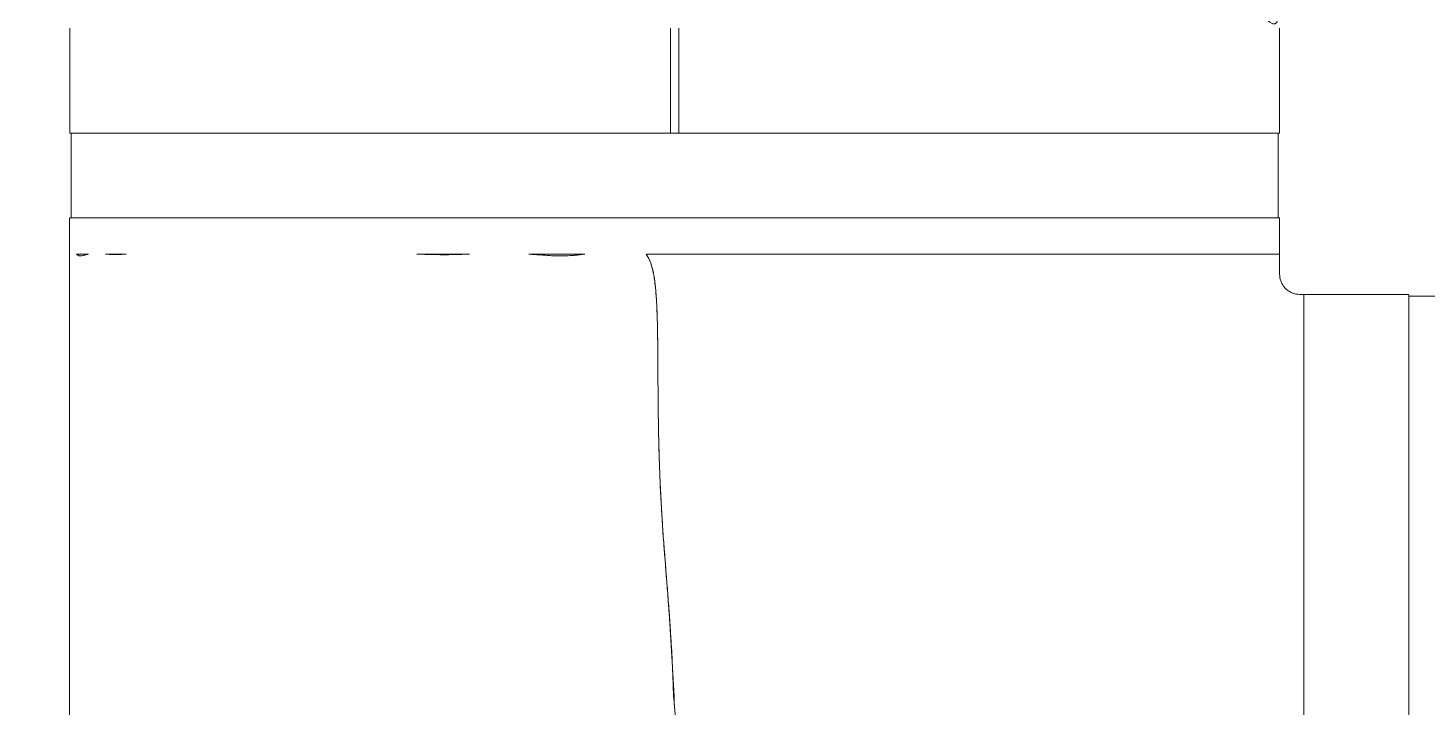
# Model space of a CAD drawing. Header units: millimetres. Extents: x 54 to 415, y 5 to 258.
# Drawn here: x 280.45 to 286.24, y 228.11 to 230.92 of the extents above; entities that cross this region are included whole.
import ezdxf

# ---------------------------------------------------------------- set-up
doc = ezdxf.new("R2010")
doc.units = ezdxf.units.MM
doc.linetypes.add('CENTERX2', pattern=[20.32, 12.7, -2.54, 2.54, -2.54])

msp = doc.modelspace()

# ---------------------------------------------------------------- linework, layer by layer
at = {"color": 7, "linetype": 'Continuous', "lineweight": 15}
for p, q in [((280.62585, 230.91936), (280.62585, 230.48602)), ((283.10801, 230.48602), (283.10801, 230.91936)), ((283.14249, 230.91936), (283.14249, 230.48602)), ((285.62465, 230.48602), (285.62465, 230.91936)), ((280.63194, 230.48602), (280.63194, 230.13602)), ((280.63277, 230.48602), (285.61778, 230.48602)), ((285.61861, 230.13602), (285.61861, 230.48602)), ((280.62527, 230.13602), (280.62527, 226.88911)), ((280.6261, 230.13602), (285.62444, 230.13602)), ((280.63277, 230.13602), (285.61778, 230.13602)), ((285.62527, 229.98602), (285.62527, 230.13602)), ((280.65391, 229.98602), (280.70385, 229.98602)), ((280.70385, 229.98602), (280.65391, 229.98602)), ((280.77379, 229.98602), (280.85891, 229.98602)), ((280.85891, 229.98602), (280.77382, 229.98602)), ((282.0606, 229.98602), (282.27823, 229.98602)), ((282.27823, 229.98602), (282.0606, 229.98602)), ((282.52244, 229.98602), (282.75385, 229.98602)), ((282.75385, 229.98602), (282.52244, 229.98602)), ((283.00727, 229.98602), (283.12527, 229.98602)), ((283.12527, 229.98602), (283.00727, 229.98602)), ((286.15861, 229.81876), (285.72527, 229.81876)), ((286.50861, 229.81269), (286.15861, 229.81269)), ((286.15861, 229.81186), (286.15861, 224.82685))]:
    msp.add_line(p, q, dxfattribs=at)
at = {"color": 7, "linetype": 'CENTERX2', "lineweight": 0}
msp.add_circle((290.39194, 172.81069), 62.01667, dxfattribs=at)
at = {"color": 7, "linetype": 'Continuous', "lineweight": 15}
msp.add_ellipse((284.47988, 233.51936), major_axis=(-1.12732, 2.58231), ratio=0.0646448, dxfattribs=at)
for points, knots in [([(283.14249, 230.48602), (283.07352, 230.48602), (282.93511, 230.48602), (282.72703, 230.48602), (282.5193, 230.48602), (282.31594, 230.48602), (282.11983, 230.48602), (281.9317, 230.48602), (281.75026, 230.48602), (281.57877, 230.48602), (281.41927, 230.48602), (281.27249, 230.48602), (281.13745, 230.48602), (281.01662, 230.48602), (280.91135, 230.48602), (280.82187, 230.48602), (280.74782, 230.48602), (280.69042, 230.48602), (280.65019, 230.48602), (280.6275, 230.48602), (280.62345, 230.48602), (280.63873, 230.48602), (280.67138, 230.48602), (280.7199, 230.48602), (280.78487, 230.48602), (280.86644, 230.48602), (280.96437, 230.48602), (281.07871, 230.48602), (281.20932, 230.48602), (281.3533, 230.48602), (281.509, 230.48602), (281.67477, 230.48602), (281.85273, 230.48602), (282.03953, 230.48602), (282.23296, 230.48602), (282.43143, 230.48602), (282.63674, 230.48602), (282.8199, 230.48602), (282.97764, 230.48602), (283.06452, 230.48602), (283.10801, 230.48602)], [0, 0, 0, 0, 0.02635217, 0.05288726, 0.08000007, 0.10731261, 0.13385326, 0.16039405, 0.1873145, 0.21462806, 0.24113809, 0.26764835, 0.29453604, 0.3218142, 0.34835711, 0.37490019, 0.4018157, 0.42911364, 0.45586645, 0.4828081, 0.5100597, 0.53774234, 0.56391742, 0.59009302, 0.61661886, 0.64314427, 0.66995714, 0.69696098, 0.72426235, 0.75197124, 0.77848917, 0.80519448, 0.83218944, 0.85958061, 0.88609573, 0.91261095, 0.93950478, 0.96679093, 0.98337284, 1, 1, 1, 1]), ([(283.10801, 230.48602), (283.1769, 230.48602), (283.31516, 230.48602), (283.52301, 230.48602), (283.7305, 230.48602), (283.93365, 230.48602), (284.12956, 230.48602), (284.31753, 230.48602), (284.49883, 230.48602), (284.67027, 230.48602), (284.82982, 230.48602), (284.97672, 230.48602), (285.11189, 230.48602), (285.23272, 230.48602), (285.33826, 230.48602), (285.42786, 230.48602), (285.5022, 230.48602), (285.55603, 230.48602), (285.59259, 230.48602), (285.61507, 230.48602), (285.62577, 230.48602), (285.62432, 230.48602), (285.60968, 230.48602), (285.5796, 230.48602), (285.53144, 230.48602), (285.46671, 230.48602), (285.38521, 230.48602), (285.28706, 230.48602), (285.17276, 230.48602), (285.04219, 230.48602), (284.89812, 230.48602), (284.74247, 230.48602), (284.57691, 230.48602), (284.39932, 230.48602), (284.21268, 230.48602), (284.01936, 230.48602), (283.82096, 230.48602), (283.61568, 230.48602), (283.43223, 230.48602), (283.27384, 230.48602), (283.18631, 230.48602), (283.14249, 230.48602)], [0, 0, 0, 0, 0.0263224, 0.0528276, 0.0799086, 0.107188, 0.1336983, 0.1602088, 0.1870977, 0.2143783, 0.2408883, 0.2673984, 0.2942861, 0.3215641, 0.3480289, 0.3746779, 0.4016084, 0.428922, 0.450476, 0.4720292, 0.4937916, 0.5155537, 0.5374838, 0.5636049, 0.5897265, 0.616107, 0.6429077, 0.6697333, 0.6967509, 0.7240662, 0.7517902, 0.7783864, 0.8049824, 0.8319614, 0.8593358, 0.8858495, 0.912363, 0.9392562, 0.9665411, 0.9832474, 1, 1, 1, 1]), ([(280.70385, 229.98602), (280.7, 229.98518), (280.69139, 229.98328), (280.68055, 229.97978), (280.67048, 229.97799), (280.66176, 229.97978), (280.65654, 229.98393), (280.65391, 229.98602)], [0, 0, 0, 0, 0.1900261, 0.4247654, 0.5979657, 0.7969509, 1, 1, 1, 1]), ([(280.65391, 229.98602), (280.65609, 229.98422), (280.66042, 229.98066), (280.66779, 229.97839), (280.67538, 229.97855), (280.68421, 229.98103), (280.69348, 229.98378), (280.70074, 229.98535), (280.70385, 229.98602)], [0, 0, 0, 0, 0.16949474, 0.33607762, 0.50034035, 0.64376946, 0.84697282, 1, 1, 1, 1]), ([(280.85891, 229.98602), (280.85115, 229.98559), (280.83564, 229.98472), (280.81494, 229.98389), (280.79407, 229.98454), (280.7812, 229.98548), (280.77379, 229.98602)], [0, 0, 0, 0, 0.2504984, 0.5005375, 0.7126172, 1, 1, 1, 1]), ([(280.77382, 229.98602), (280.77893, 229.98564), (280.78832, 229.98494), (280.80185, 229.98428), (280.81596, 229.98399), (280.83429, 229.98466), (280.84976, 229.98552), (280.85891, 229.98602)], [0, 0, 0, 0, 0.1997356, 0.3662205, 0.4994672, 0.7040135, 1, 1, 1, 1]), ([(282.27823, 229.98602), (282.26364, 229.98553), (282.23679, 229.98462), (282.20028, 229.9838), (282.164, 229.98349), (282.118, 229.9844), (282.08227, 229.98541), (282.0606, 229.98602)], [0, 0, 0, 0, 0.1977651, 0.3641393, 0.4991444, 0.6962288, 1, 1, 1, 1]), ([(282.0606, 229.98602), (282.07848, 229.98551), (282.11418, 229.98447), (282.16587, 229.98335), (282.22045, 229.9841), (282.25723, 229.98532), (282.27823, 229.98602)], [0, 0, 0, 0, 0.2507541, 0.5008617, 0.7150975, 1, 1, 1, 1]), ([(282.75385, 229.98602), (282.74219, 229.9845), (282.71935, 229.98151), (282.68568, 229.97902), (282.65429, 229.97811), (282.62261, 229.97901), (282.5881, 229.98133), (282.55401, 229.98394), (282.53145, 229.98543), (282.52244, 229.98602)], [0, 0, 0, 0, 0.15080864, 0.29541321, 0.43412949, 0.55545762, 0.70492521, 0.88224761, 1, 1, 1, 1]), ([(282.52244, 229.98602), (282.53344, 229.98529), (282.56027, 229.9835), (282.59855, 229.98054), (282.6382, 229.9782), (282.67492, 229.97844), (282.71382, 229.98086), (282.74029, 229.98427), (282.75385, 229.98602)], [0, 0, 0, 0, 0.143766, 0.3509981, 0.4986182, 0.6576933, 0.8246479, 1, 1, 1, 1]), ([(283.00727, 229.98602), (283.01053, 229.98135), (283.01752, 229.97136), (283.0254, 229.95332), (283.03966, 229.90906), (283.04844, 229.83676), (283.05362, 229.73844), (283.05547, 229.64065), (283.05619, 229.53445), (283.0567, 229.43638), (283.05746, 229.35018), (283.0584, 229.27805), (283.05994, 229.20569), (283.06222, 229.12814), (283.0651, 229.05342), (283.06863, 228.98008), (283.07283, 228.90664), (283.07714, 228.84034), (283.0814, 228.78185), (283.08563, 228.72667), (283.09071, 228.66113), (283.0964, 228.58901), (283.1024, 228.51172), (283.10766, 228.43878), (283.11241, 228.36577), (283.11523, 228.31104), (283.117, 228.27006), (283.11803, 228.24368), (283.11896, 228.21727), (283.11976, 228.19231), (283.12032, 228.1692), (283.1226, 228.14322), (283.12424, 228.12469), (283.12527, 228.11305)], [0, 0, 0, 0, 0.0090666, 0.019407, 0.0311964, 0.0831447, 0.1345425, 0.188352, 0.2389501, 0.3038203, 0.3446557, 0.3763433, 0.4187933, 0.4600107, 0.4999986, 0.5379627, 0.5770442, 0.6172459, 0.6438446, 0.670519, 0.7054442, 0.7486201, 0.7858294, 0.8290053, 0.8651635, 0.9024481, 0.9163428, 0.9305397, 0.9445316, 0.9584483, 0.9703505, 0.9813692, 1, 1, 1, 1]), ([(283.12527, 228.11302), (283.12215, 228.17612), (283.11604, 228.2993), (283.10485, 228.48725), (283.08949, 228.67505), (283.07491, 228.86495), (283.06656, 229.01554), (283.06219, 229.12905), (283.0599, 229.2074), (283.05836, 229.28039), (283.05742, 229.35342), (283.05675, 229.43187), (283.0563, 229.50886), (283.05593, 229.57445), (283.05552, 229.6226), (283.05491, 229.66853), (283.05393, 229.7137), (283.05243, 229.75762), (283.05043, 229.79803), (283.04752, 229.83709), (283.04392, 229.86957), (283.03996, 229.89572), (283.03626, 229.91499), (283.03071, 229.9375), (283.02291, 229.96208), (283.01213, 229.97859), (283.00727, 229.98602)], [0, 0, 0, 0, 0.1006983, 0.1965556, 0.3000705, 0.4010047, 0.5001025, 0.5404166, 0.5820535, 0.6250165, 0.6567805, 0.6984579, 0.7500492, 0.7794855, 0.8029945, 0.8268025, 0.8526842, 0.8750075, 0.8968386, 0.9171625, 0.9374359, 0.9488966, 0.9593069, 0.9686872, 0.9858903, 1, 1, 1, 1]), ([(285.72406, 229.81878), (285.71334, 229.81898), (285.69773, 229.81928), (285.67919, 229.8247), (285.66631, 229.83095), (285.65433, 229.83943), (285.64403, 229.85023), (285.63588, 229.86215), (285.62771, 229.87921), (285.62443, 229.90662), (285.62455, 229.94347), (285.62502, 229.97094), (285.62527, 229.98602)], [0, 0, 0, 0, 0.1396819, 0.2034235, 0.2513771, 0.3268383, 0.3944027, 0.4458828, 0.5157033, 0.6401012, 0.8024012, 1, 1, 1, 1]), ([(285.72527, 227.31936), (285.72527, 227.40098), (285.72527, 227.56444), (285.72527, 227.80733), (285.72527, 228.04535), (285.72527, 228.27632), (285.72527, 228.4981), (285.72527, 228.70864), (285.72527, 228.90562), (285.72527, 229.08727), (285.72527, 229.25208), (285.72527, 229.3983), (285.72527, 229.52447), (285.72527, 229.62955), (285.72527, 229.71262), (285.72527, 229.77296), (285.72527, 229.8101), (285.72527, 229.82304), (285.72527, 229.81029), (285.72527, 229.77329), (285.72527, 229.71309), (285.72527, 229.63018), (285.72527, 229.52512), (285.72527, 229.3989), (285.72527, 229.25259), (285.72527, 229.08778), (285.72527, 228.90612), (285.72527, 228.70911), (285.72527, 228.4985), (285.72527, 228.27664), (285.72527, 228.04563), (285.72527, 227.80751), (285.72527, 227.56452), (285.72527, 227.40099), (285.72527, 227.31936)], [0, 0, 0, 0, 0.0311936, 0.0624662, 0.0937216, 0.1248574, 0.1561008, 0.187374, 0.2185675, 0.249725, 0.2810045, 0.3122848, 0.3434681, 0.3747482, 0.40604, 0.437343, 0.4685889, 0.4998768, 0.5311815, 0.5624692, 0.5937359, 0.6250402, 0.6563457, 0.6875979, 0.7188899, 0.750191, 0.78135, 0.8125442, 0.8438515, 0.8751002, 0.9062374, 0.9375057, 0.968805, 1, 1, 1, 1]), ([(286.15861, 227.31936), (286.15861, 227.38831), (286.15861, 227.5267), (286.15861, 227.73461), (286.15861, 227.94204), (286.15861, 228.14498), (286.15861, 228.34055), (286.15861, 228.52805), (286.15861, 228.70873), (286.15861, 228.87936), (286.15861, 229.03792), (286.15861, 229.18366), (286.15861, 229.31758), (286.15861, 229.43721), (286.15861, 229.54122), (286.15861, 229.62939), (286.15861, 229.70207), (286.15861, 229.75806), (286.15861, 229.79685), (286.15861, 229.8181), (286.15861, 229.82066), (286.15861, 229.80392), (286.15861, 229.76984), (286.15861, 229.71995), (286.15861, 229.65361), (286.15861, 229.57072), (286.15861, 229.47151), (286.15861, 229.35594), (286.15861, 229.22415), (286.15861, 229.07909), (286.15861, 228.9224), (286.15861, 228.75575), (286.15861, 228.57699), (286.15861, 228.38951), (286.15861, 228.1955), (286.15861, 227.99658), (286.15861, 227.79093), (286.15861, 227.60758), (286.15861, 227.44974), (286.15861, 227.36286), (286.15861, 227.31936)], [0, 0, 0, 0, 0.0263522, 0.0528873, 0.0800001, 0.1073126, 0.1338533, 0.1603941, 0.1873145, 0.2146281, 0.2411381, 0.2676484, 0.294536, 0.3218142, 0.3483571, 0.3749002, 0.4018157, 0.4291136, 0.4558665, 0.4828081, 0.5100597, 0.5377423, 0.5639175, 0.5900932, 0.6166189, 0.6431443, 0.6699571, 0.696961, 0.7242623, 0.7519712, 0.7784892, 0.8051945, 0.8321894, 0.8595806, 0.8860957, 0.9126109, 0.9395048, 0.9667909, 0.9833728, 1, 1, 1, 1]), ([(283.12532, 228.11251), (283.12531, 228.1126), (283.1253, 228.11278), (283.12528, 228.11296), (283.12527, 228.11305)], [0, 0, 0, 0, 0.4999851, 1, 1, 1, 1]), ([(283.12527, 228.11302), (283.12528, 228.11293), (283.1253, 228.11276), (283.12531, 228.11259), (283.12532, 228.11251)], [0, 0, 0, 0, 0.500014, 1, 1, 1, 1]), ([(283.12532, 228.11251), (283.12577, 228.10731), (283.12701, 228.09311), (283.12893, 228.06971), (283.13108, 228.04398), (283.13262, 228.02727), (283.13331, 228.01974)], [0, 0, 0, 0, 0.1680177, 0.4594219, 0.7563244, 1, 1, 1, 1])]:
    msp.add_open_spline(points, degree=3, knots=knots, dxfattribs=at)
for points in [[(283.12527, 229.98602), (283.20709, 229.98602), (283.37071, 229.98602), (283.61378, 229.98602), (283.85215, 229.98602), (284.08352, 229.98602), (284.30566, 229.98602), (284.51643, 229.98602), (284.71381, 229.98602), (284.89588, 229.98602), (285.06091, 229.98602), (285.20729, 229.98602), (285.33363, 229.98602), (285.43866, 229.98602), (285.52155, 229.98602), (285.58089, 229.98602), (285.61831, 229.98602), (285.62295, 229.98602), (285.62527, 229.98602)], [(285.62527, 229.98602), (285.62295, 229.98602), (285.61831, 229.98602), (285.58089, 229.98602), (285.52155, 229.98602), (285.43866, 229.98602), (285.33363, 229.98602), (285.20729, 229.98602), (285.06091, 229.98602), (284.89588, 229.98602), (284.71381, 229.98602), (284.51643, 229.98602), (284.30566, 229.98602), (284.08352, 229.98602), (283.85215, 229.98602), (283.61378, 229.98602), (283.37071, 229.98602), (283.20709, 229.98602), (283.12527, 229.98602)]]:
    msp.add_open_spline(points, degree=3, dxfattribs=at)

doc.saveas('drawing.dxf')
